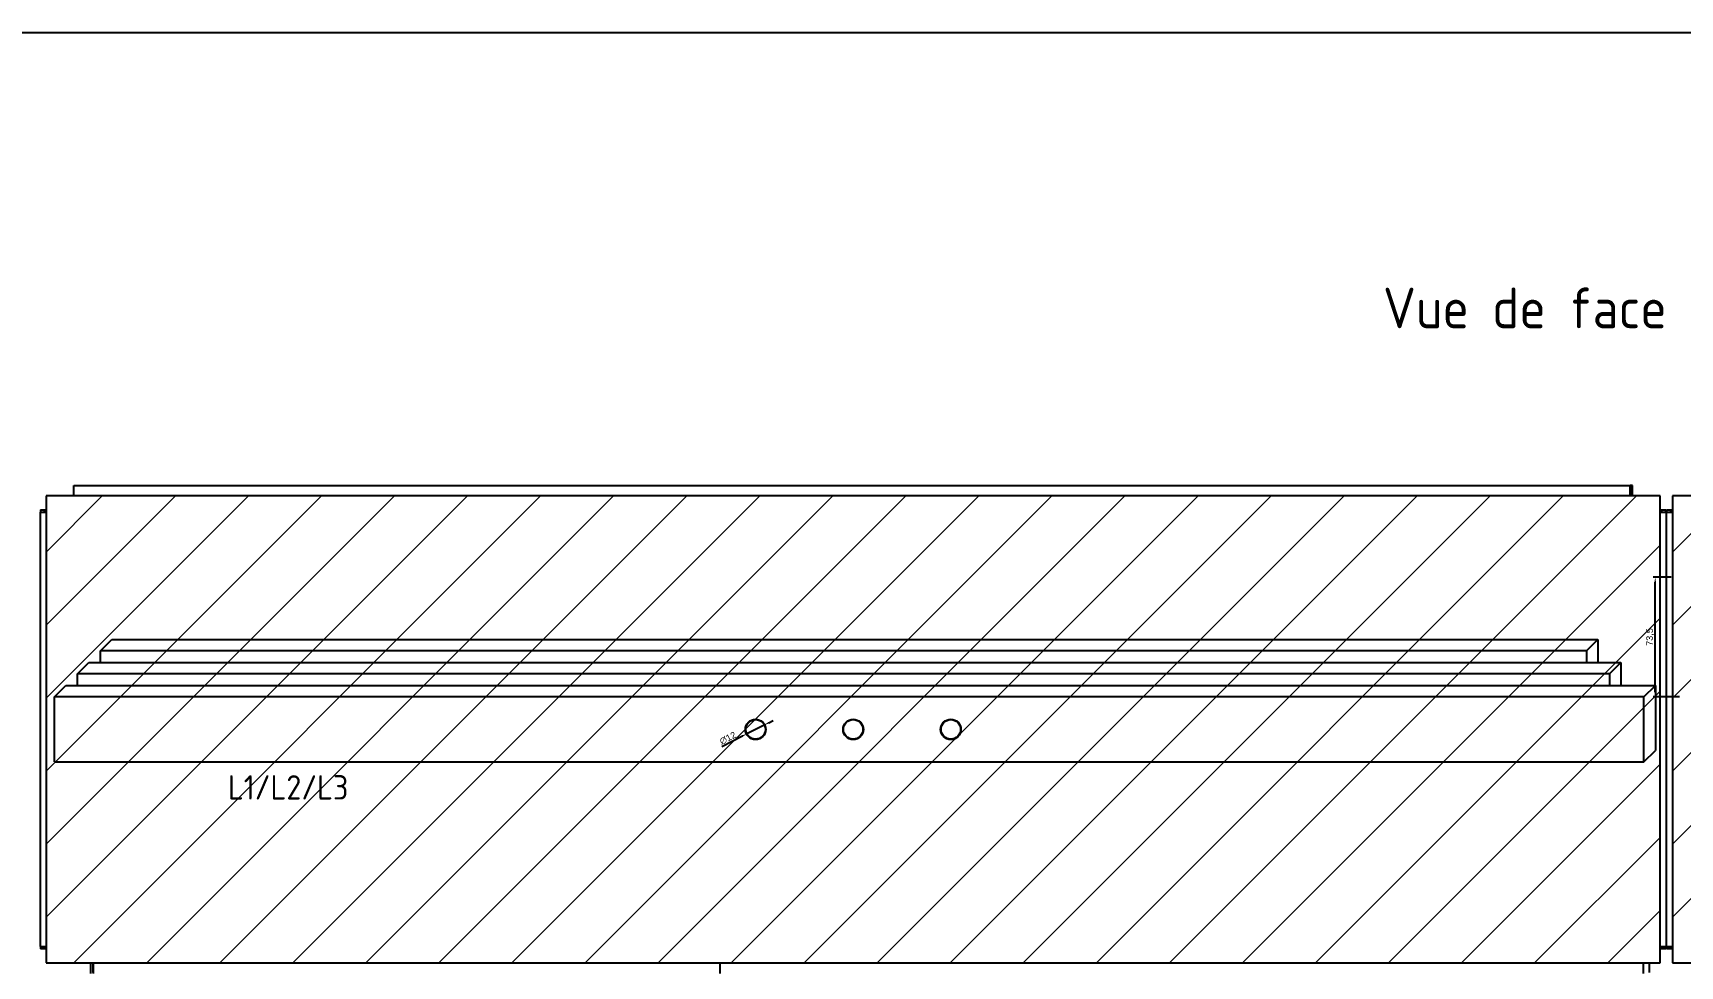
# Model space of a CAD drawing. Header units: millimetres. Extents: x 37984 to 70752, y 14140 to 37584.
# Drawn here: x 44724 to 45736, y 20766 to 21340 of the extents above; entities that cross this region are included whole.
import ezdxf
from ezdxf.enums import TextEntityAlignment as Align

# ---------------------------------------------------------------- set-up
doc = ezdxf.new("R2010")
doc.units = ezdxf.units.MM
doc.set_wipeout_variables(frame=1)
doc.layers.add('! NO PLOT !', color=7, linetype='Continuous', true_color=0xff75dd, plot=False)
doc.layers.add('000-PI-Oprema', color=30, linetype='Continuous', lineweight=5)
for name, color, linetype in [('000-PI-ORMAR', 2, 'Continuous'), ('000-PI_TEXT', 7, 'Continuous'), ('004-PI-DIN Šina', 3, 'Continuous')]:
    doc.layers.add(name, color=color, linetype=linetype)
doc.styles.add('PI0', font='isocpeur.ttf', dxfattribs={"width": 0.9})
doc.styles.get("Standard").update_dxf_attribs({"font": 'arial.ttf'})
doc.dimstyles.new('ISO-25', dxfattribs={"dimtxt": 4, "dimasz": 3, "dimexe": 1.25, "dimexo": 0.625, "dimtad": 1, "dimtxsty": 'Standard', "dimcen": 3, "dimadec": 0, "dimazin": 0, "dimtfac": 1, "dimtmove": 0, "dimatfit": 3, "dimfxl": 1, "dimarcsym": 0})

# ---------------------------------------------------------------- blocks, each defined once
blk = doc.blocks.new('8606.000_back')
at = {"layer": '000-PI-ORMAR'}
for p, q in [((47640.5, 38589.2), (47628.5, 38589.2)), ((48175.5, 38589.2), (48163.5, 38589.2)), ((47618.3, 38573.2), (47618.3, 38579.7)), ((47618.3, 38579.7), (48185.8, 38579.7)), ((47646.5, 38582.6), (47622.5, 38582.6)), ((47622.5, 38582.6), (47622.5, 38579.7)), ((47646.5, 38579.7), (47646.5, 38582.6)), ((48181.5, 38582.6), (48157.5, 38582.6)), ((48157.5, 38582.6), (48157.5, 38579.7)), ((48181.5, 38579.7), (48181.5, 38582.6)), ((48185.8, 38573.2), (48185.8, 38579.7))]:
    blk.add_line(p, q, dxfattribs=at)
for centre, start, end in [((47634.9, 38580), 124.8208, 166.6054), ((47634.1, 38580), 13.3946, 55.1792), ((48169.9, 38580), 124.8208, 166.6054), ((48169.1, 38580), 13.3946, 55.1792)]:
    blk.add_arc(centre, 11.2, start, end, dxfattribs=at)
blk = doc.blocks.new('*U1007')
at = {"layer": '004-PI-DIN Šina', "ltscale": 0.25}
for radius in [6.25, 6]:
    blk.add_circle((0, 0), radius, dxfattribs=at)
blk = doc.blocks.new('*U1008')
at = {"layer": '004-PI-DIN Šina', "color": 0, "linetype": 'ByBlock', "lineweight": -2, "transparency": 16777216}
for p in [(0, 0), (60, 0), (120, 0)]:
    blk.add_blockref('*U1007', p, dxfattribs=at)
blk = doc.blocks.new('*D1023')
at = {"layer": '004-PI-DIN Šina', "color": 0, "lineweight": -2, "ltscale": 0.25, "transparency": 16777216}
for p, q in [((45146.9, 20900.9), (45159.7, 20907.4)), ((45173.1, 20914.1), (45162.4, 20908.7)), ((45175.8, 20915.4), (45178.5, 20916.8))]:
    blk.add_line(p, q, dxfattribs=at)
at = {"layer": '004-PI-DIN Šina', "color": 0, "ltscale": 0.25, "transparency": 16777216}
for points in [[(45159.5, 20907.8), (45159.9, 20906.9), (45162.4, 20908.7)], [(45175.5, 20915.9), (45176, 20915), (45173.1, 20914.1)]]:
    blk.add_solid(points, dxfattribs=at)
at = {"layer": 'Defpoints', "color": 0, "ltscale": 0.25, "transparency": 16777216}
for p in [(45162.4, 20908.7), (45173.1, 20914.1)]:
    blk.add_point(p, dxfattribs=at)
at = {"layer": '004-PI-DIN Šina', "color": 0, "ltscale": 0.25, "transparency": 16777216, "insert": (45150.7, 20906), "char_height": 4, "attachment_point": 5, "rotation": 26.6823}
blk.add_mtext('∅12', dxfattribs=at)
blk = doc.blocks.new('*D1022')
at = {"layer": '! NO PLOT !', "color": 0, "lineweight": -2, "ltscale": 0.25, "transparency": 16777216}
for p, q in [((45730.6, 21004.9), (45719.4, 21004.9)), ((45720.7, 20934.4), (45720.7, 21001.9)), ((45735.6, 20931.4), (45719.4, 20931.4))]:
    blk.add_line(p, q, dxfattribs=at)
at = {"layer": '! NO PLOT !', "color": 0, "ltscale": 0.25, "transparency": 16777216}
for points in [[(45720.2, 21001.9), (45721.2, 21001.9), (45720.7, 21004.9)], [(45720.2, 20934.4), (45721.2, 20934.4), (45720.7, 20931.4)]]:
    blk.add_solid(points, dxfattribs=at)
at = {"layer": 'Defpoints', "color": 0, "ltscale": 0.25, "transparency": 16777216}
for p in [(45720.7, 21004.9), (45731.2, 21004.9), (45736.2, 20931.4)]:
    blk.add_point(p, dxfattribs=at)
at = {"layer": '! NO PLOT !', "color": 0, "ltscale": 0.25, "transparency": 16777216, "insert": (45717.6, 20968.2), "char_height": 4, "attachment_point": 5, "rotation": 90}
blk.add_mtext('73,5', dxfattribs=at)

msp = doc.modelspace()

# ---------------------------------------------------------------- linework, layer by layer
at = {"layer": '! NO PLOT !', "ltscale": 0.25}
msp.add_lwpolyline([(44210.635, 21339.576), (44210.635, 18139.576), (47278.182, 18139.576), (47278.182, 20124.741), (48802.635, 20124.741), (48802.635, 21339.576), (44210.635, 21339.576)], dxfattribs=at)
at = {"layer": '000-PI-ORMAR'}
for p, q in [((44748.731, 21061.404), (44772.231, 21061.404)), ((44748.731, 21060.904), (44748.731, 21061.404)), ((44772.231, 21061.404), (45705.231, 21061.404)), ((45706.731, 21061.404), (45705.231, 21061.404)), ((44728.231, 20777.904), (44728.231, 20776.404)), ((44731.731, 20776.404), (44728.231, 20776.404)), ((44730.731, 20777.904), (44730.731, 20776.404)), ((44758.983, 20767.904), (44758.983, 20761.404)), ((44760.483, 20761.904), (44760.483, 20767.904))]:
    msp.add_line(p, q, dxfattribs=at)

# ---------------------------------------------------------------- block references
msp.add_blockref('8606.000_back', (-2472.273, -17811.766), dxfattribs=at)

# ---------------------------------------------------------------- texts
at = {"layer": '! NO PLOT !', "style": 'PI0', "width": 0.9}
msp.add_text('Vue de face - sans porte', height=25, dxfattribs=at).set_placement((45738.233, 21166.792), align=Align.MIDDLE)

# ---------------------------------------------------------------- next in the draw order: wipeouts: each hides what was drawn before it
for points in [[(44731.731, 21054.904), (45723.731, 21054.904), (45723.731, 20767.904), (44731.731, 20767.904)], [(45731.231, 21054.904), (46723.231, 21054.904), (46723.231, 20767.904), (45731.231, 20767.904)]]:
    msp.add_wipeout(points).dxf.layer = '000-PI-ORMAR'

# ---------------------------------------------------------------- next in the draw order: hatches: boundary and pattern name
at = {"layer": '000-PI-Oprema', "ltscale": 0.25, "transparency": 33554508}
h = msp.add_hatch(dxfattribs=at)
h.set_pattern_fill('ANSI31', color=256, scale=10)
h.set_pattern_definition([(45, (-820.37, -20670.128), (-22.45064, 22.45064), [])])
h.paths.add_polyline_path([(45723.731, 21054.904), (44731.731, 21054.904), (44731.731, 20767.904), (45723.731, 20767.904)])
h = msp.add_hatch(dxfattribs=at)
h.set_pattern_fill('ANSI31', color=256, scale=10)
h.set_pattern_definition([(45, (179.13, -20670.128), (-22.45064, 22.45064), [])])
h.paths.add_polyline_path([(46723.231, 21054.904), (45731.231, 21054.904), (45731.231, 20767.904), (46723.231, 20767.904)])

# ---------------------------------------------------------------- next in the draw order: linework, layer by layer
at = {"layer": '000-PI-ORMAR'}
for p, q in [((44748.731, 21054.904), (44748.731, 21060.904)), ((45705.231, 21054.904), (45705.231, 21061.404)), ((45705.231, 21060.904), (45705.231, 21054.904)), ((45706.731, 21054.904), (45706.731, 21061.404)), ((44731.731, 21054.904), (44731.731, 20767.904)), ((45723.731, 21054.904), (44731.731, 21054.904)), ((45723.731, 20767.904), (45723.731, 21054.904)), ((45731.231, 21054.904), (45731.231, 20767.904)), ((46723.231, 21054.904), (45731.231, 21054.904)), ((44727.981, 21044.904), (44731.731, 21044.904)), ((44727.981, 21044.904), (44727.981, 20777.904)), ((44728.231, 21046.404), (44731.731, 21046.404)), ((44728.231, 21046.404), (44728.231, 21044.904)), ((44730.731, 21044.904), (44730.731, 21046.404)), ((45723.731, 21046.404), (45727.231, 21046.404)), ((45723.731, 21044.904), (45727.481, 21044.904)), ((45724.731, 21044.904), (45724.731, 21046.404)), ((45727.231, 21044.904), (45727.231, 21046.404)), ((45727.481, 21044.904), (45731.231, 21044.904)), ((45727.481, 21044.904), (45727.481, 20777.904)), ((45727.731, 21046.404), (45731.231, 21046.404)), ((45727.731, 21046.404), (45727.731, 21044.904)), ((45730.231, 21044.904), (45730.231, 21046.404)), ((45727.481, 20944.904), (45727.481, 20777.904)), ((44727.981, 20777.904), (44731.731, 20777.904)), ((45723.731, 20777.904), (45727.481, 20777.904)), ((45727.231, 20776.404), (45723.731, 20776.404)), ((45724.731, 20777.904), (45724.731, 20776.404)), ((45727.231, 20776.404), (45727.231, 20777.904)), ((45727.481, 20777.904), (45731.231, 20777.904)), ((45727.731, 20777.904), (45727.731, 20776.404)), ((45731.231, 20776.404), (45727.731, 20776.404)), ((45730.231, 20777.904), (45730.231, 20776.404)), ((44731.731, 20767.904), (45723.731, 20767.904)), ((44760.483, 20767.904), (44760.483, 20761.404)), ((45716.983, 20767.904), (45716.983, 20761.904)), ((45731.231, 20767.904), (46723.231, 20767.904))]:
    msp.add_line(p, q, dxfattribs=at)
at = {"layer": '004-PI-DIN Šina', "ltscale": 0.25}
for p, q in [((44765.016, 20959.688), (44772.087, 20966.759)), ((44772.087, 20966.759), (45685.447, 20966.759)), ((45678.376, 20959.688), (45685.447, 20966.759)), ((45678.376, 20959.688), (45678.376, 20952.617)), ((45685.447, 20966.759), (45685.447, 20952.617)), ((44750.873, 20945.546), (44757.945, 20952.617)), ((44757.945, 20952.617), (45699.589, 20952.617)), ((45692.518, 20945.546), (45699.589, 20952.617)), ((45699.589, 20952.617), (45699.589, 20938.475)), ((44736.731, 20931.404), (44743.802, 20938.475)), ((44743.802, 20938.475), (45720.802, 20938.475)), ((45692.518, 20945.546), (45692.518, 20938.475)), ((45713.731, 20931.404), (45720.802, 20938.475)), ((45720.802, 20938.475), (45720.802, 20898.475)), ((45713.731, 20891.404), (45720.802, 20898.475))]:
    msp.add_line(p, q, dxfattribs=at)
at = {"layer": '004-PI-DIN Šina'}
for p, q in [((44765.016, 20952.617), (44765.016, 20959.688)), ((45678.376, 20959.688), (44765.016, 20959.688)), ((44750.873, 20938.475), (44750.873, 20945.546)), ((45692.518, 20945.546), (44750.873, 20945.546)), ((45713.731, 20931.404), (44736.731, 20931.404)), ((44736.731, 20891.404), (44736.731, 20931.404)), ((45713.731, 20891.404), (45713.731, 20931.404)), ((44736.731, 20891.404), (45713.731, 20891.404))]:
    msp.add_line(p, q, dxfattribs=at)

# ---------------------------------------------------------------- next in the draw order: block references
msp.add_blockref('*U1008', (45167.731, 20911.404), dxfattribs=at)

# ---------------------------------------------------------------- next in the draw order: texts
at = {"layer": '000-PI_TEXT', "ltscale": 0.01, "insert": (44843.364, 20883.265), "char_height": 15, "width": 286.2, "attachment_point": 1, "style": 'PI0'}
msp.add_mtext('{\\fISOCPEUR|b0|i0|c238|p34;L1/L2/L3}', dxfattribs=at)

# ---------------------------------------------------------------- next in the draw order: dimensions: what is measured, and where the dimension line sits
at = {"layer": '! NO PLOT !', "ltscale": 0.25}
dim = msp.add_linear_dim(base=(45720.676, 21004.904), p1=(45736.231, 20931.404), p2=(45731.231, 21004.904), angle=90, dimstyle='ISO-25', dxfattribs=at)
dim.commit()
dim.dimension.update_dxf_attribs({"geometry": '*D1022', "text_midpoint": (45720.676, 20968.154), "dimtype": 160})
at = {"layer": '004-PI-DIN Šina', "ltscale": 0.25}
dim = msp.add_diameter_dim_2p(p1=(45173.092, 20914.098), p2=(45162.37, 20908.709), dimstyle='ISO-25', dxfattribs=at)
dim.commit()
dim.dimension.update_dxf_attribs({"geometry": '*D1023', "text_midpoint": (45150.717, 20905.963)})

doc.saveas('drawing.dxf')
